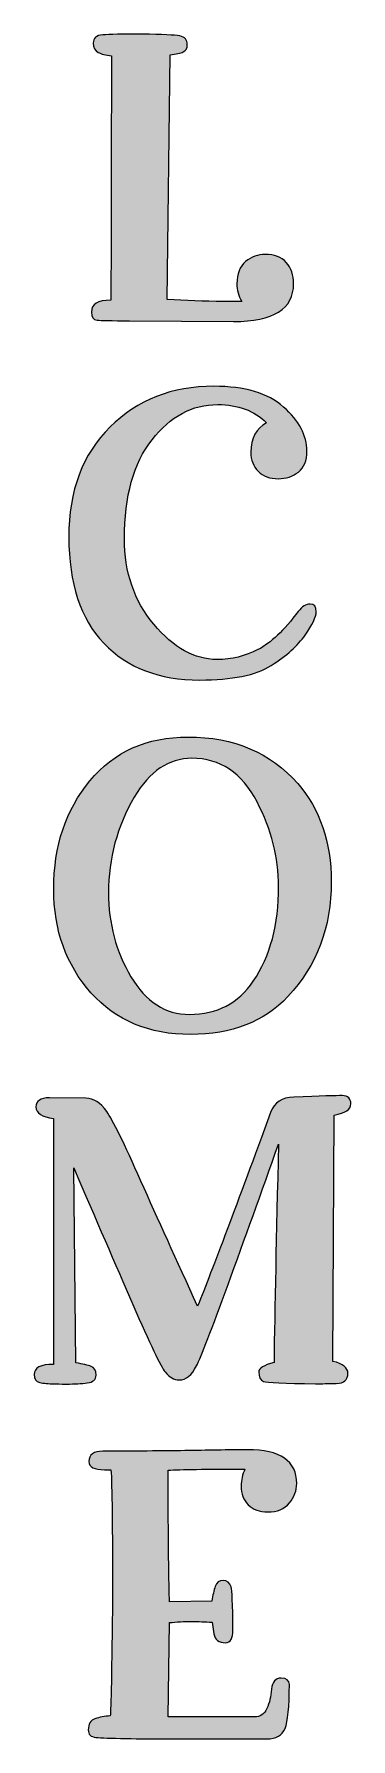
# Model space of a CAD drawing. Header units: inches. Extents: x -1.7 to 7.7, y -47.8 to -0.2.
# Drawn here: x 0.69 to 5.31, y -47.75 to -22.83 of the extents above; entities that cross this region are included whole.
import ezdxf

# ---------------------------------------------------------------- set-up
doc = ezdxf.new("R2010")
doc.units = ezdxf.units.IN
doc.header["$MEASUREMENT"] = 0
doc.layers.add('Layer 1', color=7, linetype='Continuous')

# ---------------------------------------------------------------- blocks, each defined once
blk = doc.blocks.new('block 2')
at = {"layer": 'Layer 1', "true_color": 0x231f20}
h = blk.add_hatch(color=250, dxfattribs=at)
h.dxf.hatch_style = 2
edge = h.paths.add_edge_path()
edge.add_spline(control_points=[(4.476, -26.485), (4.476, -26.851), (4.184, -27.035), (3.599, -27.035), (3.599, -27.035), (2.079, -27.024), (2.079, -27.024), (1.818, -27.024), (1.66, -27.021), (1.606, -27.016), (1.551, -27.01), (1.524, -26.971), (1.524, -26.898), (1.524, -26.782), (1.618, -26.724), (1.807, -26.724), (1.811, -26.19), (1.813, -25.684), (1.813, -25.204), (1.813, -24.725), (1.814, -24.041), (1.818, -23.151), (1.734, -23.144), (1.669, -23.127), (1.622, -23.102), (1.575, -23.077), (1.551, -23.031), (1.551, -22.966), (1.551, -22.893), (1.597, -22.853), (1.69, -22.846), (1.783, -22.839), (1.974, -22.835), (2.265, -22.835), (2.559, -22.839), (2.742, -22.848), (2.815, -22.862), (2.887, -22.877), (2.924, -22.919), (2.924, -22.987), (2.924, -23.046), (2.904, -23.082), (2.864, -23.096), (2.824, -23.111), (2.76, -23.126), (2.673, -23.14), (2.673, -23.14), (2.63, -26.713), (2.63, -26.713), (2.898, -26.732), (3.171, -26.741), (3.447, -26.741), (3.447, -26.741), (3.719, -26.741), (3.719, -26.741), (3.672, -26.661), (3.648, -26.575), (3.648, -26.485), (3.648, -26.339), (3.691, -26.231), (3.776, -26.16), (3.861, -26.09), (3.957, -26.054), (4.062, -26.054), (4.196, -26.054), (4.299, -26.094), (4.37, -26.174), (4.441, -26.254), (4.476, -26.357), (4.476, -26.485)], knot_values=[0, 0, 0, 0, 1, 1, 1, 2, 2, 2, 3, 3, 3, 4, 4, 4, 5, 5, 5, 6, 6, 6, 7, 7, 7, 8, 8, 8, 9, 9, 9, 10, 10, 10, 11, 11, 11, 12, 12, 12, 13, 13, 13, 14, 14, 14, 15, 15, 15, 16, 16, 16, 17, 17, 17, 18, 18, 18, 19, 19, 19, 20, 20, 20, 21, 21, 21, 22, 22, 22, 23, 23, 23, 23], degree=3, periodic=1)
h = blk.add_hatch(color=250, dxfattribs=at)
h.dxf.hatch_style = 2
edge = h.paths.add_edge_path()
edge.add_spline(control_points=[(4.806, -31.278), (4.806, -31.351), (4.752, -31.464), (4.645, -31.618), (4.538, -31.773), (4.373, -31.921), (4.149, -32.062), (3.926, -32.204), (3.578, -32.275), (3.106, -32.275), (2.514, -32.275), (2.048, -32.096), (1.706, -31.738), (1.365, -31.381), (1.194, -30.862), (1.194, -30.183), (1.194, -29.508), (1.395, -28.972), (1.796, -28.576), (2.197, -28.18), (2.703, -27.982), (3.313, -27.982), (3.763, -27.982), (4.102, -28.083), (4.329, -28.285), (4.556, -28.486), (4.67, -28.701), (4.67, -28.93), (4.67, -29.068), (4.629, -29.17), (4.547, -29.235), (4.465, -29.301), (4.366, -29.333), (4.25, -29.333), (4.127, -29.333), (4.029, -29.297), (3.959, -29.224), (3.888, -29.152), (3.852, -29.059), (3.852, -28.947), (3.852, -28.74), (3.929, -28.596), (4.081, -28.516), (3.903, -28.338), (3.665, -28.249), (3.368, -28.249), (2.997, -28.249), (2.678, -28.421), (2.409, -28.764), (2.14, -29.107), (2.006, -29.589), (2.006, -30.21), (2.006, -30.701), (2.149, -31.117), (2.436, -31.46), (2.723, -31.804), (3.03, -31.975), (3.357, -31.975), (3.571, -31.975), (3.771, -31.927), (3.956, -31.831), (4.141, -31.735), (4.337, -31.549), (4.544, -31.273), (4.599, -31.2), (4.657, -31.164), (4.719, -31.164), (4.777, -31.164), (4.806, -31.202), (4.806, -31.278)], knot_values=[0, 0, 0, 0, 1, 1, 1, 2, 2, 2, 3, 3, 3, 4, 4, 4, 5, 5, 5, 6, 6, 6, 7, 7, 7, 8, 8, 8, 9, 9, 9, 10, 10, 10, 11, 11, 11, 12, 12, 12, 13, 13, 13, 14, 14, 14, 15, 15, 15, 16, 16, 16, 17, 17, 17, 18, 18, 18, 19, 19, 19, 20, 20, 20, 21, 21, 21, 22, 22, 22, 23, 23, 23, 23], degree=3, periodic=1)
h = blk.add_hatch(color=250, dxfattribs=at)
h.dxf.hatch_style = 2
edge = h.paths.add_edge_path()
edge.add_spline(control_points=[(4.536, -33.789), (4.14, -33.335), (3.606, -33.108), (2.935, -33.108), (2.332, -33.108), (1.854, -33.322), (1.502, -33.748), (1.15, -34.175), (0.974, -34.702), (0.974, -35.331), (0.974, -35.933), (1.155, -36.438), (1.518, -36.845), (1.881, -37.252), (2.366, -37.455), (2.973, -37.455), (3.572, -37.455), (4.046, -37.27), (4.394, -36.899), (4.816, -36.449), (5.026, -35.89), (5.026, -35.222), (5.026, -34.644), (4.863, -34.167), (4.536, -33.789)], knot_values=[0, 0, 0, 0, 1, 1, 1, 2, 2, 2, 3, 3, 3, 4, 4, 4, 5, 5, 5, 6, 6, 6, 7, 7, 7, 8, 8, 8, 8], degree=3, periodic=1)
edge = h.paths.add_edge_path()
edge.add_spline(control_points=[(3.888, -36.676), (3.67, -36.999), (3.36, -37.161), (2.956, -37.161), (2.604, -37.161), (2.319, -36.978), (2.101, -36.611), (1.883, -36.244), (1.774, -35.835), (1.774, -35.385), (1.774, -34.88), (1.9, -34.414), (2.15, -33.985), (2.375, -33.608), (2.655, -33.419), (2.989, -33.419), (3.403, -33.419), (3.721, -33.631), (3.942, -34.056), (4.153, -34.459), (4.258, -34.871), (4.258, -35.292), (4.258, -35.848), (4.135, -36.309), (3.888, -36.676)], knot_values=[0, 0, 0, 0, 1, 1, 1, 2, 2, 2, 3, 3, 3, 4, 4, 4, 5, 5, 5, 6, 6, 6, 7, 7, 7, 8, 8, 8, 8], degree=3, periodic=1)
h = blk.add_hatch(color=250, dxfattribs=at)
h.dxf.hatch_style = 2
edge = h.paths.add_edge_path()
edge.add_spline(control_points=[(5.067, -38.632), (5.067, -38.632), (5.051, -42.232), (5.051, -42.232), (5.196, -42.268), (5.269, -42.327), (5.269, -42.406), (5.269, -42.504), (5.212, -42.554), (5.1, -42.556), (4.987, -42.558), (4.886, -42.559), (4.795, -42.559), (4.337, -42.555), (4.085, -42.544), (4.038, -42.526), (3.99, -42.508), (3.967, -42.461), (3.967, -42.385), (3.967, -42.334), (4.041, -42.288), (4.19, -42.248), (4.201, -41.475), (4.223, -40.411), (4.256, -39.056), (4.005, -39.765), (3.76, -40.448), (3.52, -41.107), (3.281, -41.766), (3.126, -42.164), (3.057, -42.3), (2.988, -42.436), (2.905, -42.504), (2.807, -42.504), (2.73, -42.504), (2.661, -42.465), (2.6, -42.387), (2.538, -42.309), (2.381, -41.98), (2.128, -41.399), (1.876, -40.818), (1.588, -40.153), (1.265, -39.405), (1.265, -39.405), (1.298, -42.254), (1.298, -42.254), (1.399, -42.272), (1.474, -42.289), (1.521, -42.306), (1.568, -42.322), (1.592, -42.365), (1.592, -42.434), (1.592, -42.499), (1.549, -42.537), (1.464, -42.548), (1.379, -42.559), (1.278, -42.564), (1.162, -42.564), (1.132, -42.564), (1.074, -42.563), (0.985, -42.562), (0.896, -42.56), (0.824, -42.553), (0.769, -42.54), (0.715, -42.527), (0.688, -42.488), (0.688, -42.423), (0.688, -42.325), (0.782, -42.276), (0.971, -42.276), (0.971, -42.276), (0.971, -38.681), (0.971, -38.681), (0.8, -38.662), (0.715, -38.606), (0.715, -38.512), (0.715, -38.425), (0.78, -38.381), (0.911, -38.381), (0.911, -38.381), (1.445, -38.386), (1.445, -38.386), (1.557, -38.386), (1.658, -38.451), (1.747, -38.58), (1.836, -38.709), (2.003, -39.048), (2.248, -39.598), (2.493, -40.149), (2.768, -40.758), (3.074, -41.426), (3.295, -40.878), (3.651, -39.933), (4.141, -38.593), (4.192, -38.448), (4.305, -38.374), (4.479, -38.37), (4.867, -38.356), (5.103, -38.348), (5.187, -38.348), (5.271, -38.352), (5.312, -38.392), (5.312, -38.468), (5.312, -38.552), (5.231, -38.606), (5.067, -38.632)], knot_values=[0, 0, 0, 0, 1, 1, 1, 2, 2, 2, 3, 3, 3, 4, 4, 4, 5, 5, 5, 6, 6, 6, 7, 7, 7, 8, 8, 8, 9, 9, 9, 10, 10, 10, 11, 11, 11, 12, 12, 12, 13, 13, 13, 14, 14, 14, 15, 15, 15, 16, 16, 16, 17, 17, 17, 18, 18, 18, 19, 19, 19, 20, 20, 20, 21, 21, 21, 22, 22, 22, 23, 23, 23, 24, 24, 24, 25, 25, 25, 26, 26, 26, 27, 27, 27, 28, 28, 28, 29, 29, 29, 30, 30, 30, 31, 31, 31, 32, 32, 32, 33, 33, 33, 34, 34, 34, 35, 35, 35, 35], degree=3, periodic=1)
h = blk.add_hatch(color=250, dxfattribs=at)
h.dxf.hatch_style = 2
edge = h.paths.add_edge_path()
edge.add_spline(control_points=[(3.711, -44.051), (3.711, -43.968), (3.729, -43.886), (3.765, -43.806), (3.199, -43.806), (2.825, -43.812), (2.643, -43.823), (2.647, -44.868), (2.654, -45.509), (2.665, -45.745), (2.665, -45.745), (3.281, -45.735), (3.281, -45.735), (3.295, -45.651), (3.312, -45.58), (3.332, -45.522), (3.352, -45.464), (3.391, -45.435), (3.449, -45.435), (3.504, -45.435), (3.542, -45.466), (3.564, -45.528), (3.578, -45.568), (3.587, -45.776), (3.591, -46.154), (3.591, -46.281), (3.555, -46.345), (3.482, -46.345), (3.384, -46.345), (3.328, -46.301), (3.313, -46.214), (3.313, -46.214), (3.286, -46.045), (3.286, -46.045), (3.184, -46.038), (3.086, -46.034), (2.992, -46.034), (2.876, -46.034), (2.767, -46.04), (2.665, -46.051), (2.665, -46.051), (2.643, -47.429), (2.643, -47.429), (2.643, -47.429), (3.901, -47.429), (3.901, -47.429), (3.989, -47.429), (4.05, -47.388), (4.087, -47.306), (4.123, -47.224), (4.146, -47.13), (4.155, -47.023), (4.164, -46.916), (4.21, -46.862), (4.294, -46.862), (4.374, -46.862), (4.414, -46.893), (4.414, -46.955), (4.414, -47.282), (4.393, -47.496), (4.351, -47.597), (4.309, -47.699), (4.221, -47.75), (4.087, -47.75), (4.087, -47.75), (2.442, -47.75), (2.442, -47.75), (2.384, -47.75), (2.246, -47.748), (2.028, -47.745), (1.81, -47.741), (1.664, -47.735), (1.589, -47.728), (1.515, -47.721), (1.478, -47.685), (1.478, -47.619), (1.478, -47.532), (1.51, -47.478), (1.576, -47.456), (1.641, -47.434), (1.715, -47.42), (1.799, -47.412), (1.81, -47.329), (1.821, -46.748), (1.832, -45.669), (1.832, -44.656), (1.824, -44.039), (1.81, -43.817), (1.81, -43.817), (1.717, -43.817), (1.717, -43.817), (1.565, -43.817), (1.488, -43.777), (1.488, -43.697), (1.488, -43.596), (1.556, -43.545), (1.69, -43.545), (2.158, -43.545), (2.557, -43.542), (2.886, -43.537), (3.214, -43.531), (3.52, -43.527), (3.803, -43.523), (4.283, -43.523), (4.522, -43.688), (4.522, -44.019), (4.522, -44.12), (4.486, -44.215), (4.414, -44.302), (4.341, -44.389), (4.236, -44.433), (4.098, -44.433), (3.978, -44.433), (3.883, -44.398), (3.814, -44.329), (3.745, -44.26), (3.711, -44.168), (3.711, -44.051)], knot_values=[0, 0, 0, 0, 1, 1, 1, 2, 2, 2, 3, 3, 3, 4, 4, 4, 5, 5, 5, 6, 6, 6, 7, 7, 7, 8, 8, 8, 9, 9, 9, 10, 10, 10, 11, 11, 11, 12, 12, 12, 13, 13, 13, 14, 14, 14, 15, 15, 15, 16, 16, 16, 17, 17, 17, 18, 18, 18, 19, 19, 19, 20, 20, 20, 21, 21, 21, 22, 22, 22, 23, 23, 23, 24, 24, 24, 25, 25, 25, 26, 26, 26, 27, 27, 27, 28, 28, 28, 29, 29, 29, 30, 30, 30, 31, 31, 31, 32, 32, 32, 33, 33, 33, 34, 34, 34, 35, 35, 35, 36, 36, 36, 37, 37, 37, 38, 38, 38, 39, 39, 39, 39], degree=3, periodic=1)
at = {"layer": 'Layer 1', "lineweight": 0}
for points, knots in [([(4.476, -26.485), (4.476, -26.851), (4.184, -27.035), (3.599, -27.035), (3.599, -27.035), (2.079, -27.024), (2.079, -27.024), (1.818, -27.024), (1.66, -27.021), (1.606, -27.016), (1.551, -27.01), (1.524, -26.971), (1.524, -26.898), (1.524, -26.782), (1.618, -26.724), (1.807, -26.724), (1.811, -26.19), (1.813, -25.684), (1.813, -25.204), (1.813, -24.725), (1.814, -24.041), (1.818, -23.151), (1.734, -23.144), (1.669, -23.127), (1.622, -23.102), (1.575, -23.077), (1.551, -23.031), (1.551, -22.966), (1.551, -22.893), (1.597, -22.853), (1.69, -22.846), (1.783, -22.839), (1.974, -22.835), (2.265, -22.835), (2.559, -22.839), (2.742, -22.848), (2.815, -22.862), (2.887, -22.877), (2.924, -22.919), (2.924, -22.987), (2.924, -23.046), (2.904, -23.082), (2.864, -23.096), (2.824, -23.111), (2.76, -23.126), (2.673, -23.14), (2.673, -23.14), (2.63, -26.713), (2.63, -26.713), (2.898, -26.732), (3.171, -26.741), (3.447, -26.741), (3.447, -26.741), (3.719, -26.741), (3.719, -26.741), (3.672, -26.661), (3.648, -26.575), (3.648, -26.485), (3.648, -26.339), (3.691, -26.231), (3.776, -26.16), (3.861, -26.09), (3.957, -26.054), (4.062, -26.054), (4.196, -26.054), (4.299, -26.094), (4.37, -26.174), (4.441, -26.254), (4.476, -26.357), (4.476, -26.485)], [0, 0, 0, 0, 1, 1, 1, 2, 2, 2, 3, 3, 3, 4, 4, 4, 5, 5, 5, 6, 6, 6, 7, 7, 7, 8, 8, 8, 9, 9, 9, 10, 10, 10, 11, 11, 11, 12, 12, 12, 13, 13, 13, 14, 14, 14, 15, 15, 15, 16, 16, 16, 17, 17, 17, 18, 18, 18, 19, 19, 19, 20, 20, 20, 21, 21, 21, 22, 22, 22, 23, 23, 23, 23]), ([(4.806, -31.278), (4.806, -31.351), (4.752, -31.464), (4.645, -31.618), (4.538, -31.773), (4.373, -31.921), (4.149, -32.062), (3.926, -32.204), (3.578, -32.275), (3.106, -32.275), (2.514, -32.275), (2.048, -32.096), (1.706, -31.738), (1.365, -31.381), (1.194, -30.862), (1.194, -30.183), (1.194, -29.508), (1.395, -28.972), (1.796, -28.576), (2.197, -28.18), (2.703, -27.982), (3.313, -27.982), (3.763, -27.982), (4.102, -28.083), (4.329, -28.285), (4.556, -28.486), (4.67, -28.701), (4.67, -28.93), (4.67, -29.068), (4.629, -29.17), (4.547, -29.235), (4.465, -29.301), (4.366, -29.333), (4.25, -29.333), (4.127, -29.333), (4.029, -29.297), (3.959, -29.224), (3.888, -29.152), (3.852, -29.059), (3.852, -28.947), (3.852, -28.74), (3.929, -28.596), (4.081, -28.516), (3.903, -28.338), (3.665, -28.249), (3.368, -28.249), (2.997, -28.249), (2.678, -28.421), (2.409, -28.764), (2.14, -29.107), (2.006, -29.589), (2.006, -30.21), (2.006, -30.701), (2.149, -31.117), (2.436, -31.46), (2.723, -31.804), (3.03, -31.975), (3.357, -31.975), (3.571, -31.975), (3.771, -31.927), (3.956, -31.831), (4.141, -31.735), (4.337, -31.549), (4.544, -31.273), (4.599, -31.2), (4.657, -31.164), (4.719, -31.164), (4.777, -31.164), (4.806, -31.202), (4.806, -31.278)], [0, 0, 0, 0, 1, 1, 1, 2, 2, 2, 3, 3, 3, 4, 4, 4, 5, 5, 5, 6, 6, 6, 7, 7, 7, 8, 8, 8, 9, 9, 9, 10, 10, 10, 11, 11, 11, 12, 12, 12, 13, 13, 13, 14, 14, 14, 15, 15, 15, 16, 16, 16, 17, 17, 17, 18, 18, 18, 19, 19, 19, 20, 20, 20, 21, 21, 21, 22, 22, 22, 23, 23, 23, 23]), ([(4.536, -33.789), (4.14, -33.335), (3.606, -33.108), (2.935, -33.108), (2.332, -33.108), (1.854, -33.322), (1.502, -33.748), (1.15, -34.175), (0.974, -34.702), (0.974, -35.331), (0.974, -35.933), (1.155, -36.438), (1.518, -36.845), (1.881, -37.252), (2.366, -37.455), (2.973, -37.455), (3.572, -37.455), (4.046, -37.27), (4.394, -36.899), (4.816, -36.449), (5.026, -35.89), (5.026, -35.222), (5.026, -34.644), (4.863, -34.167), (4.536, -33.789)], [0, 0, 0, 0, 1, 1, 1, 2, 2, 2, 3, 3, 3, 4, 4, 4, 5, 5, 5, 6, 6, 6, 7, 7, 7, 8, 8, 8, 8]), ([(3.888, -36.676), (3.67, -36.999), (3.36, -37.161), (2.956, -37.161), (2.604, -37.161), (2.319, -36.978), (2.101, -36.611), (1.883, -36.244), (1.774, -35.835), (1.774, -35.385), (1.774, -34.88), (1.9, -34.414), (2.15, -33.985), (2.375, -33.608), (2.655, -33.419), (2.989, -33.419), (3.403, -33.419), (3.721, -33.631), (3.942, -34.056), (4.153, -34.459), (4.258, -34.871), (4.258, -35.292), (4.258, -35.848), (4.135, -36.309), (3.888, -36.676)], [0, 0, 0, 0, 1, 1, 1, 2, 2, 2, 3, 3, 3, 4, 4, 4, 5, 5, 5, 6, 6, 6, 7, 7, 7, 8, 8, 8, 8]), ([(5.067, -38.632), (5.067, -38.632), (5.051, -42.232), (5.051, -42.232), (5.196, -42.268), (5.269, -42.327), (5.269, -42.406), (5.269, -42.504), (5.212, -42.554), (5.1, -42.556), (4.987, -42.558), (4.886, -42.559), (4.795, -42.559), (4.337, -42.555), (4.085, -42.544), (4.038, -42.526), (3.99, -42.508), (3.967, -42.461), (3.967, -42.385), (3.967, -42.334), (4.041, -42.288), (4.19, -42.248), (4.201, -41.475), (4.223, -40.411), (4.256, -39.056), (4.005, -39.765), (3.76, -40.448), (3.52, -41.107), (3.281, -41.766), (3.126, -42.164), (3.057, -42.3), (2.988, -42.436), (2.905, -42.504), (2.807, -42.504), (2.73, -42.504), (2.661, -42.465), (2.6, -42.387), (2.538, -42.309), (2.381, -41.98), (2.128, -41.399), (1.876, -40.818), (1.588, -40.153), (1.265, -39.405), (1.265, -39.405), (1.298, -42.254), (1.298, -42.254), (1.399, -42.272), (1.474, -42.289), (1.521, -42.306), (1.568, -42.322), (1.592, -42.365), (1.592, -42.434), (1.592, -42.499), (1.549, -42.537), (1.464, -42.548), (1.379, -42.559), (1.278, -42.564), (1.162, -42.564), (1.132, -42.564), (1.074, -42.563), (0.985, -42.562), (0.896, -42.56), (0.824, -42.553), (0.769, -42.54), (0.715, -42.527), (0.688, -42.488), (0.688, -42.423), (0.688, -42.325), (0.782, -42.276), (0.971, -42.276), (0.971, -42.276), (0.971, -38.681), (0.971, -38.681), (0.8, -38.662), (0.715, -38.606), (0.715, -38.512), (0.715, -38.425), (0.78, -38.381), (0.911, -38.381), (0.911, -38.381), (1.445, -38.386), (1.445, -38.386), (1.557, -38.386), (1.658, -38.451), (1.747, -38.58), (1.836, -38.709), (2.003, -39.048), (2.248, -39.598), (2.493, -40.149), (2.768, -40.758), (3.074, -41.426), (3.295, -40.878), (3.651, -39.933), (4.141, -38.593), (4.192, -38.448), (4.305, -38.374), (4.479, -38.37), (4.867, -38.356), (5.103, -38.348), (5.187, -38.348), (5.271, -38.352), (5.312, -38.392), (5.312, -38.468), (5.312, -38.552), (5.231, -38.606), (5.067, -38.632)], [0, 0, 0, 0, 1, 1, 1, 2, 2, 2, 3, 3, 3, 4, 4, 4, 5, 5, 5, 6, 6, 6, 7, 7, 7, 8, 8, 8, 9, 9, 9, 10, 10, 10, 11, 11, 11, 12, 12, 12, 13, 13, 13, 14, 14, 14, 15, 15, 15, 16, 16, 16, 17, 17, 17, 18, 18, 18, 19, 19, 19, 20, 20, 20, 21, 21, 21, 22, 22, 22, 23, 23, 23, 24, 24, 24, 25, 25, 25, 26, 26, 26, 27, 27, 27, 28, 28, 28, 29, 29, 29, 30, 30, 30, 31, 31, 31, 32, 32, 32, 33, 33, 33, 34, 34, 34, 35, 35, 35, 35]), ([(3.711, -44.051), (3.711, -43.968), (3.729, -43.886), (3.765, -43.806), (3.199, -43.806), (2.825, -43.812), (2.643, -43.823), (2.647, -44.868), (2.654, -45.509), (2.665, -45.745), (2.665, -45.745), (3.281, -45.735), (3.281, -45.735), (3.295, -45.651), (3.312, -45.58), (3.332, -45.522), (3.352, -45.464), (3.391, -45.435), (3.449, -45.435), (3.504, -45.435), (3.542, -45.466), (3.564, -45.528), (3.578, -45.568), (3.587, -45.776), (3.591, -46.154), (3.591, -46.281), (3.555, -46.345), (3.482, -46.345), (3.384, -46.345), (3.328, -46.301), (3.313, -46.214), (3.313, -46.214), (3.286, -46.045), (3.286, -46.045), (3.184, -46.038), (3.086, -46.034), (2.992, -46.034), (2.876, -46.034), (2.767, -46.04), (2.665, -46.051), (2.665, -46.051), (2.643, -47.429), (2.643, -47.429), (2.643, -47.429), (3.901, -47.429), (3.901, -47.429), (3.989, -47.429), (4.05, -47.388), (4.087, -47.306), (4.123, -47.224), (4.146, -47.13), (4.155, -47.023), (4.164, -46.916), (4.21, -46.862), (4.294, -46.862), (4.374, -46.862), (4.414, -46.893), (4.414, -46.955), (4.414, -47.282), (4.393, -47.496), (4.351, -47.597), (4.309, -47.699), (4.221, -47.75), (4.087, -47.75), (4.087, -47.75), (2.442, -47.75), (2.442, -47.75), (2.384, -47.75), (2.246, -47.748), (2.028, -47.745), (1.81, -47.741), (1.664, -47.735), (1.589, -47.728), (1.515, -47.721), (1.478, -47.685), (1.478, -47.619), (1.478, -47.532), (1.51, -47.478), (1.576, -47.456), (1.641, -47.434), (1.715, -47.42), (1.799, -47.412), (1.81, -47.329), (1.821, -46.748), (1.832, -45.669), (1.832, -44.656), (1.824, -44.039), (1.81, -43.817), (1.81, -43.817), (1.717, -43.817), (1.717, -43.817), (1.565, -43.817), (1.488, -43.777), (1.488, -43.697), (1.488, -43.596), (1.556, -43.545), (1.69, -43.545), (2.158, -43.545), (2.557, -43.542), (2.886, -43.537), (3.214, -43.531), (3.52, -43.527), (3.803, -43.523), (4.283, -43.523), (4.522, -43.688), (4.522, -44.019), (4.522, -44.12), (4.486, -44.215), (4.414, -44.302), (4.341, -44.389), (4.236, -44.433), (4.098, -44.433), (3.978, -44.433), (3.883, -44.398), (3.814, -44.329), (3.745, -44.26), (3.711, -44.168), (3.711, -44.051)], [0, 0, 0, 0, 1, 1, 1, 2, 2, 2, 3, 3, 3, 4, 4, 4, 5, 5, 5, 6, 6, 6, 7, 7, 7, 8, 8, 8, 9, 9, 9, 10, 10, 10, 11, 11, 11, 12, 12, 12, 13, 13, 13, 14, 14, 14, 15, 15, 15, 16, 16, 16, 17, 17, 17, 18, 18, 18, 19, 19, 19, 20, 20, 20, 21, 21, 21, 22, 22, 22, 23, 23, 23, 24, 24, 24, 25, 25, 25, 26, 26, 26, 27, 27, 27, 28, 28, 28, 29, 29, 29, 30, 30, 30, 31, 31, 31, 32, 32, 32, 33, 33, 33, 34, 34, 34, 35, 35, 35, 36, 36, 36, 37, 37, 37, 38, 38, 38, 39, 39, 39, 39])]:
    blk.add_open_spline(points, degree=3, knots=knots, dxfattribs=at)

msp = doc.modelspace()

# ---------------------------------------------------------------- block references
at = {"layer": 'Layer 1'}
msp.add_blockref('block 2', (0, 0), dxfattribs=at)

doc.saveas('drawing.dxf')
